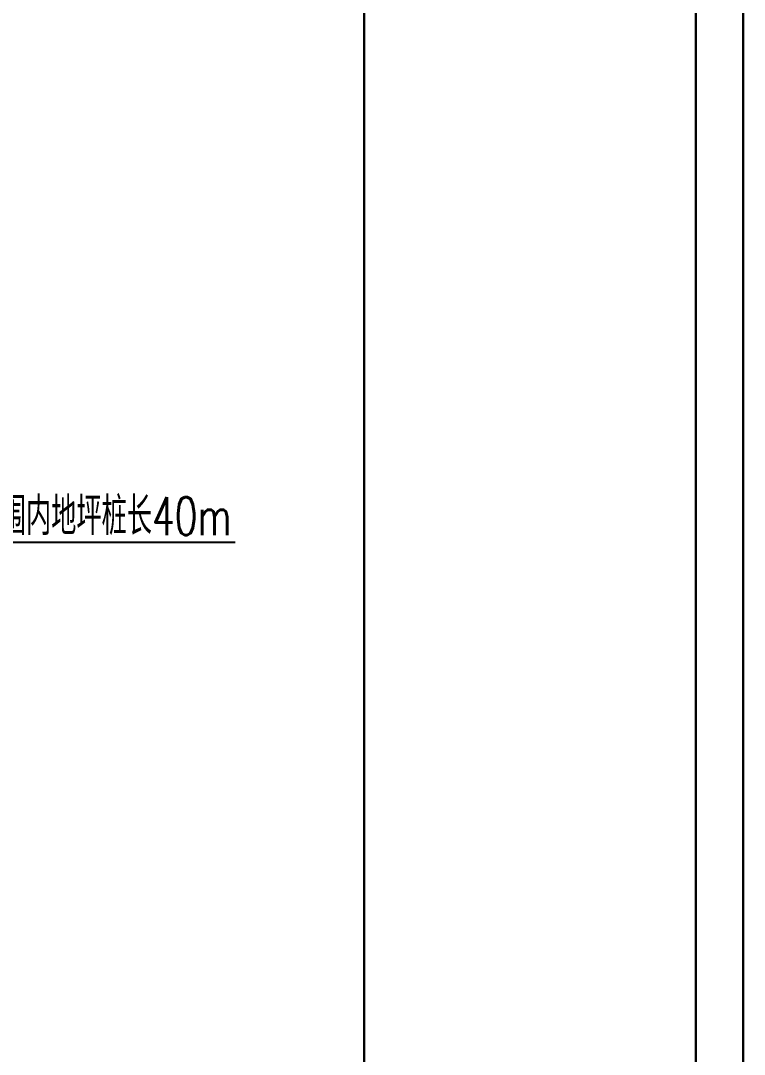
# Model space of a CAD drawing. Extents: x -1201378 to 2367219, y -619313 to 244905.
# Drawn here: x -373451 to -350536, y -35201 to -2480 of the extents above; entities that cross this region are included whole.
import ezdxf
from ezdxf.enums import TextEntityAlignment as Align

# ---------------------------------------------------------------- set-up
doc = ezdxf.new("R2010")
doc.units = 0
doc.header["$LTSCALE"] = 1000
doc.layers.get('0').update_dxf_attribs({"linetype": 'CONTINUOUS'})
doc.layers.get('Defpoints').update_dxf_attribs({"linetype": 'CONTINUOUS'})
doc.layers.add('0-cxFrame', color=155, linetype='CONTINUOUS')
doc.layers.add('S-SGJ', color=21, linetype='CONTINUOUS')
doc.layers.add('0-cxText', color=131, linetype='CONTINUOUS', lineweight=25)
doc.styles.add('cx_tuming', font='simhei.ttf')
doc.styles.add('cx_tuqian1', font='')
doc.styles.add('SS1', font='tj-romans1.shx', dxfattribs={"width": 0.7, "bigfont": 'tj-hztxt1.shx'})
doc.styles.add('黑体', font='simhei.ttf', dxfattribs={"width": 0.8})
doc.styles.get('cx_tuqian1').set_extended_font_data('SimSun')

# ---------------------------------------------------------------- blocks, each defined once
blk = doc.blocks.new('zjcx_T0(Dragon)')
at = {"layer": '0-cxFrame', "const_width": 50}
blk.add_lwpolyline([(0, 82100), (-7000, 82100), (-7000, 0), (0, 0)], close=True, dxfattribs=at)
blk = doc.blocks.new('TK22.A0 L(Dragon)')
at = {"layer": '0-cxFrame', "color": 7, "const_width": 0.5}
blk.add_lwpolyline([(0, 0), (-1486, 0), (-1486, 841), (0, 841)], close=True, dxfattribs=at)
at = {"layer": '0-cxFrame', "const_width": 0.5}
for points in [[(-80, 10), (-1466, 10), (-1466, 831), (-80, 831)], [(-10, 10), (-80, 10), (-80, 831), (-10, 831)]]:
    blk.add_lwpolyline(points, close=True, dxfattribs=at)
at = {"layer": '0-cxFrame', "xscale": 0.009999999999999998, "yscale": 0.009999999999999998, "zscale": 0.009999999999999998}
blk.add_blockref('zjcx_T0(Dragon)', (-10, 10), dxfattribs=at)
at = {"style": '黑体', "flags": 4}
blk.add_attdef('图幅', text='', height=3.3, dxfattribs=at).set_placement((-40, 3), align=Align.RIGHT)
at = {"layer": '0-cxText', "flags": 4}
for tag, height, style, p in [('建设单位', 3.5, 'cx_tuming', (-45, 240)), ('项目名称', 3.5, 'cx_tuming', (-45, 210)), ('子项名称', 3.5, 'cx_tuming', (-45, 180)), ('工程编号', 3.3, 'cx_tuqian1', (-35, 165)), ('图名1', 3.5, 'cx_tuming', (-45, 87)), ('图名2', 3.5, 'cx_tuming', (-45, 79)), ('图名3', 3.5, 'cx_tuming', (-45, 71)), ('出图日期', 3.3, 'cx_tuqian1', (-39, 60)), ('专业', 3.3, 'cx_tuqian1', (-55, 52)), ('图号', 3.3, 'cx_tuqian1', (-55, 44)), ('版次', 3.3, 'cx_tuqian1', (-20, 44))]:
    blk.add_attdef(tag, text='', height=height, dxfattribs=dict(at, style=style)).set_placement(p, align=Align.MIDDLE)
at = {"layer": 'Defpoints', "color": 6, "flags": 4}
for tag, height, style, p in [('tufu', 3.3, '黑体', (-12, 12)), ('dwfname', 4, 'cx_tuqian1', (-80, 3))]:
    blk.add_attdef(tag, text='', height=height, dxfattribs=dict(at, style=style)).set_placement(p, align=Align.RIGHT)

msp = doc.modelspace()

# ---------------------------------------------------------------- linework, layer by layer
at = {"layer": 'S-SGJ'}
msp.add_line((-378163.8, -18993), (-366659.4, -18993), dxfattribs=at)

# ---------------------------------------------------------------- block references
at = {"layer": '0-cxFrame', "xscale": 150, "yscale": 150, "zscale": 150}
msp.add_blockref('TK22.A0 L(Dragon)', (-350573.1, -96102.2), dxfattribs=at)

# ---------------------------------------------------------------- texts
at = {"layer": 'S-SGJ', "style": 'SS1', "width": 0.7}
msp.add_text('粗虚线范围内地坪桩长40m', height=1200, dxfattribs=at).set_placement((-372022.6, -18762.8), align=Align.CENTER)

doc.saveas('drawing.dxf')
